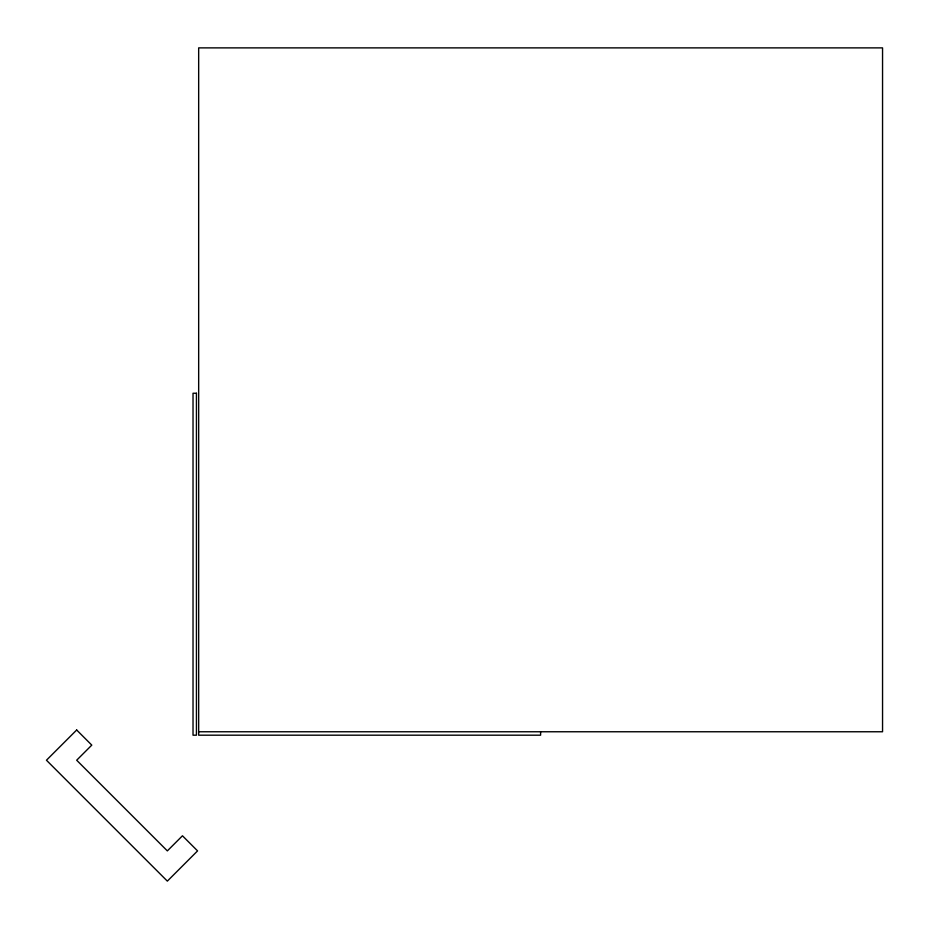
<?xml version="1.0" encoding="UTF-8"?>
<svg xmlns="http://www.w3.org/2000/svg" width="929" height="929" viewBox="0 0 929 929"><rect width="100%" height="100%" fill="white"/><g stroke="black" fill="none" stroke-linecap="round" stroke-linejoin="round"><path stroke-width="1.39" d="M198.667 731.762L882.55 731.762L882.55 47.878L198.667 47.878L198.667 735.187L540.608 735.187L540.608 731.762M76.677 729.997L46.45 760.224L167.348 881.122L197.563 850.894L182.456 835.786L167.348 850.894L76.677 760.224L91.785 745.116L76.677 729.997M196.437 393.246L193.023 393.246L193.023 735.187L196.437 735.187L196.437 393.246"/></g></svg>
